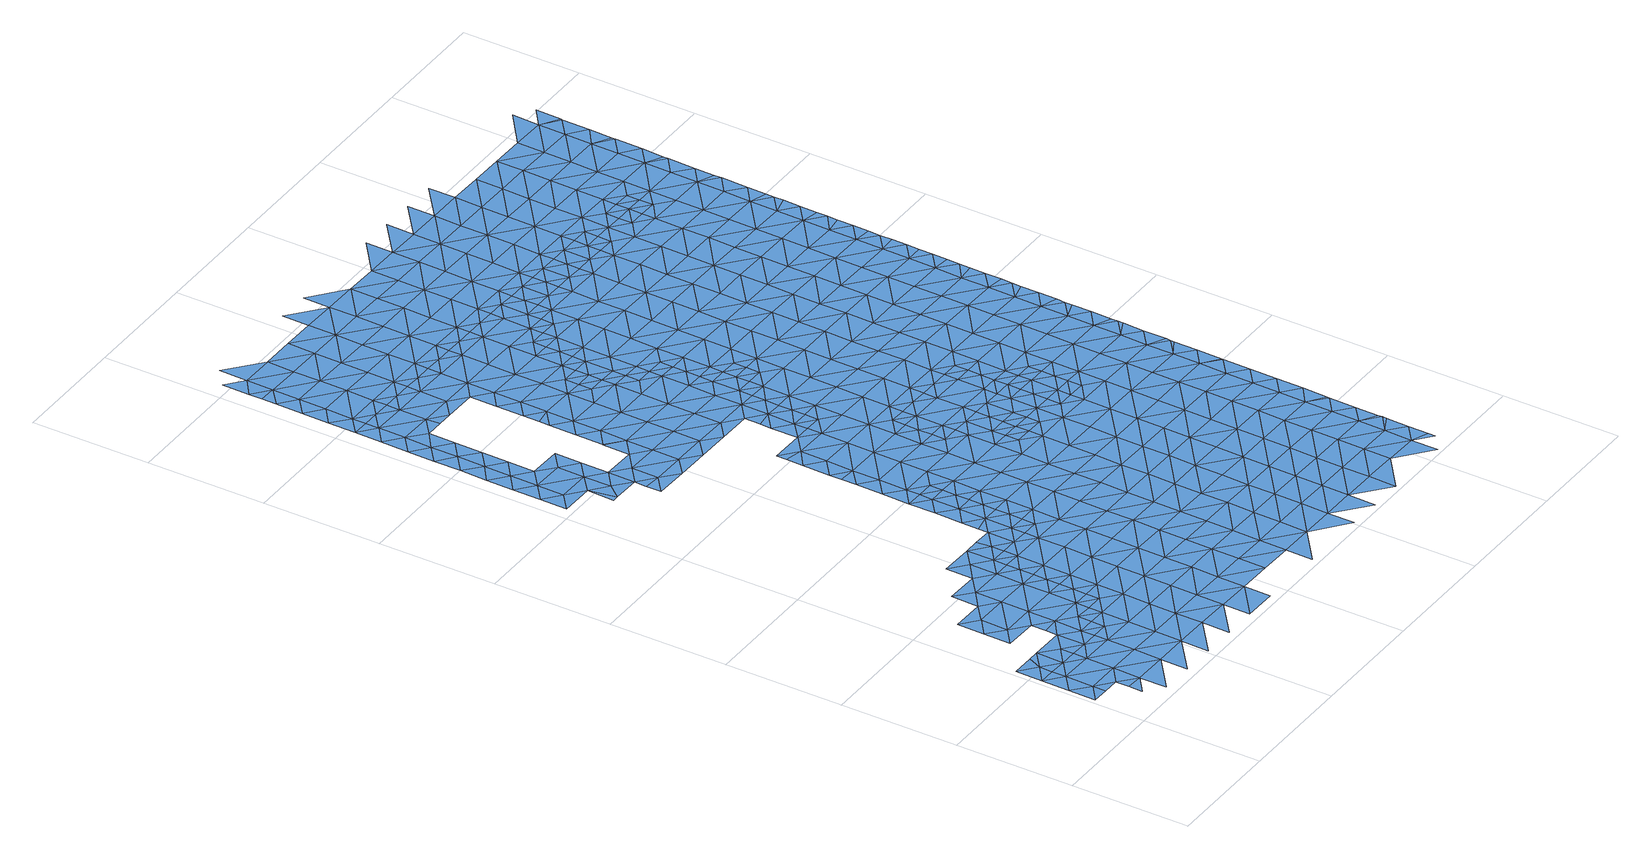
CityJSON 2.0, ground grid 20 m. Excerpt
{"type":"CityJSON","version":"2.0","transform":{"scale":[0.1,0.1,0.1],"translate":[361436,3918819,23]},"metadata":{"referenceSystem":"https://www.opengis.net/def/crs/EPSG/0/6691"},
"CityObjects":{
"waterbody1":{"type":"WaterBody","attributes":{"name":"9","class":"1140","function":"1","WaterBodyRiverFloodingRiskAttribute.description":"5","WaterBodyRiverFloodingRiskAttribute.rankOrg":"2","WaterBodyRiverFloodingRiskAttribute.adminType":"2","WaterBodyRiverFloodingRiskAttribute.scale":"L1"},"geometry":[{"type":"MultiSurface","lod":"1","boundaries":[[[0,1,2]],[[1,0,3]],[[4,5,2]],[[4,2,1]],[[3,6,1]],[[7,5,4]],[[8,4,1]],[[8,1,6]],[[9,10,11]],[[6,9,11]],[[7,4,12]],[[8,6,11]],[[13,4,8]],[[12,4,13]],[[14,15,11]],[[15,8,11]],[[16,12,13]],[[17,13,8]],[[15,17,8]],[[18,16,13]],[[19,13,17]],[[18,13,19]],[[20,21,15]],[[21,17,15]],[[22,18,19]],[[23,19,17]],[[24,22,19]],[[17,21,23]],[[25,19,23]],[[24,19,25]],[[26,23,21]],[[21,27,28]],[[29,24,25]],[[30,24,29]],[[31,30,29]],[[32,31,29]],[[26,21,28]],[[25,23,33]],[[29,34,32]],[[33,23,26]],[[35,36,28]],[[29,25,37]],[[37,25,33]],[[29,37,34]],[[26,28,36]],[[38,39,40]],[[36,41,26]],[[40,34,38]],[[34,37,38]],[[41,42,26]],[[43,44,45]],[[33,26,42]],[[45,39,43]],[[39,38,43]],[[42,46,33]],[[47,38,37]],[[37,33,46]],[[48,44,43]],[[49,44,48]],[[50,49,48]],[[46,47,37]],[[36,51,41]],[[52,43,38]],[[48,53,50]],[[36,54,51]],[[55,50,53]],[[56,55,53]],[[54,57,51]],[[58,56,53]],[[42,59,46]],[[38,47,52]],[[41,51,60]],[[42,41,59]],[[48,43,61]],[[61,43,52]],[[41,60,59]],[[58,53,62]],[[59,63,46]],[[46,64,47]],[[53,48,65]],[[64,52,47]],[[65,48,61]],[[53,65,62]],[[60,51,66]],[[46,63,64]],[[67,61,52]],[[68,62,65]],[[69,67,52]],[[69,52,64]],[[60,66,70]],[[59,60,71]],[[71,60,70]],[[72,73,74]],[[63,59,71]],[[65,61,67]],[[68,65,75]],[[72,74,76]],[[77,70,66]],[[78,79,73]],[[80,65,67]],[[63,71,81]],[[75,65,80]],[[64,63,82]],[[64,83,69]],[[73,72,78]],[[76,84,72]],[[82,63,81]],[[85,86,79]],[[69,83,67]],[[79,78,85]],[[87,75,80]],[[88,75,87]],[[89,90,86]],[[71,70,91]],[[92,81,71]],[[93,94,95]],[[96,88,87]],[[95,94,97]],[[85,89,86]],[[91,70,77]],[[64,82,83]],[[72,98,78]],[[67,99,80]],[[93,100,101]],[[102,90,89]],[[103,96,104]],[[105,98,72]],[[100,93,95]],[[72,84,105]],[[106,82,81]],[[96,87,104]],[[107,103,104]],[[78,98,85]],[[92,71,91]],[[97,108,95]],[[109,110,77]],[[101,111,112]],[[92,106,81]],[[100,111,101]],[[67,83,99]],[[99,113,80]],[[80,114,87]],[[105,84,115]],[[116,102,117]],[[102,89,117]],[[118,107,119]],[[112,111,120]],[[110,91,77]],[[107,104,119]],[[121,118,119]],[[113,114,80]],[[82,122,83]],[[98,123,85]],[[106,122,82]],[[111,124,120]],[[87,125,104]],[[120,124,126]],[[95,127,100]],[[115,128,105]],[[129,121,130]],[[89,85,123]],[[131,117,89]],[[121,119,130]],[[108,129,130]],[[125,119,104]],[[132,127,95]],[[83,133,99]],[[95,108,132]],[[123,131,89]],[[110,134,91]],[[91,135,92]],[[122,133,83]],[[126,136,137]],[[124,136,126]],[[138,98,105]],[[100,139,111]],[[134,135,91]],[[137,136,140]],[[128,138,105]],[[141,142,117]],[[108,130,132]],[[127,139,100]],[[99,143,113]],[[87,114,125]],[[92,144,106]],[[145,114,113]],[[141,117,131]],[[146,138,128]],[[130,119,147]],[[106,144,122]],[[147,119,125]],[[99,133,143]],[[143,145,113]],[[147,148,130]],[[123,98,149]],[[124,111,150]],[[140,136,151]],[[92,135,144]],[[132,130,148]],[[152,127,132]],[[98,138,149]],[[136,124,150]],[[153,154,110]],[[123,155,131]],[[114,156,125]],[[110,157,134]],[[144,158,122]],[[111,139,150]],[[146,159,138]],[[154,157,110]],[[131,155,141]],[[160,147,125]],[[161,139,127]],[[123,149,162]],[[134,163,135]],[[152,132,148]],[[133,122,164]],[[133,165,143]],[[166,136,150]],[[114,145,156]],[[156,160,125]],[[151,136,166]],[[157,163,134]],[[123,162,155]],[[167,148,147]],[[122,158,164]],[[138,168,149]],[[155,169,141]],[[135,170,144]],[[143,171,145]],[[160,167,147]],[[127,152,161]],[[161,172,139]],[[173,151,166]],[[138,159,174]],[[171,156,145]],[[144,170,158]],[[133,164,165]],[[159,175,174]],[[162,149,168]],[[150,139,176]],[[166,177,173]],[[138,174,168]],[[178,160,156]],[[152,179,161]],[[135,163,170]],[[180,181,148]],[[143,165,171]],[[166,150,176]],[[182,183,154]],[[154,184,157]],[[180,148,167]],[[170,185,158]],[[158,186,164]],[[139,172,176]],[[171,178,156]],[[152,148,181]],[[187,177,166]],[[175,188,174]],[[176,187,166]],[[189,162,168]],[[155,190,169]],[[191,192,161]],[[152,181,179]],[[155,162,190]],[[161,179,191]],[[157,193,163]],[[172,161,192]],[[164,194,165]],[[195,196,197]],[[178,198,160]],[[190,162,189]],[[199,176,172]],[[200,201,197]],[[154,183,184]],[[202,199,172]],[[158,185,186]],[[203,174,188]],[[172,192,202]],[[180,167,204]],[[163,205,170]],[[165,206,171]],[[187,207,177]],[[167,160,208]],[[197,196,200]],[[209,179,181]],[[204,210,180]],[[211,177,207]],[[210,212,180]],[[180,212,181]],[[213,201,200]],[[214,203,188]],[[208,160,198]],[[157,184,193]],[[215,211,207]],[[164,186,194]],[[168,174,216]],[[169,190,217]],[[204,167,208]],[[171,218,178]],[[196,219,200]],[[189,168,216]],[[220,176,199]],[[221,190,189]],[[181,222,209]],[[212,222,181]],[[223,215,207]],[[174,203,216]],[[224,215,223]],[[218,198,178]],[[163,193,205]],[[185,225,186]],[[226,224,223]],[[165,194,206]],[[227,228,229]],[[185,170,225]],[[187,230,207]],[[231,204,208]],[[232,220,199]],[[233,200,219]],[[213,200,233]],[[214,234,203]],[[187,176,230]],[[235,236,183]],[[237,238,239]],[[221,189,216]],[[237,226,238]],[[170,205,225]],[[226,223,238]],[[230,176,220]],[[171,206,218]],[[183,240,235]],[[184,183,236]],[[241,223,207]],[[242,208,198]],[[219,228,243]],[[244,245,212]],[[212,245,222]],[[218,246,198]],[[247,231,208]],[[228,227,243]],[[248,233,219]],[[249,216,203]],[[250,251,190]],[[230,241,207]],[[236,252,184]],[[234,249,203]],[[253,239,238]],[[246,242,198]],[[248,219,243]],[[232,254,220]],[[190,221,250]],[[255,256,257]],[[217,190,251]],[[193,184,252]],[[186,225,258]],[[194,186,259]],[[227,260,243]],[[261,238,223]],[[262,222,245]],[[248,263,233]],[[264,217,251]],[[241,265,223]],[[252,266,193]],[[267,253,238]],[[256,268,269]],[[270,233,263]],[[186,258,259]],[[249,271,216]],[[240,272,235]],[[265,261,223]],[[205,193,266]],[[273,270,263]],[[247,208,242]],[[206,194,274]],[[275,230,220]],[[245,244,276]],[[206,277,218]],[[249,234,278]],[[256,255,268]],[[279,220,254]],[[243,280,248]],[[266,281,205]],[[276,282,245]],[[283,284,285]],[[286,287,260]],[[280,243,260]],[[286,269,287]],[[285,273,283]],[[194,259,274]],[[221,216,288]],[[262,245,282]],[[235,289,236]],[[269,268,287]],[[225,205,281]],[[255,290,268]],[[273,263,283]],[[230,275,241]],[[218,291,246]],[[292,279,254]],[[293,294,276]],[[278,295,249]],[[294,247,242]],[[293,247,294]],[[267,238,261]],[[250,221,288]],[[296,263,248]],[[281,297,225]],[[297,259,258]],[[216,271,288]],[[280,298,248]],[[299,251,250]],[[300,284,283]],[[280,260,287]],[[275,220,279]],[[206,274,277]],[[301,265,241]],[[246,291,242]],[[236,302,252]],[[258,225,297]],[[276,303,282]],[[298,296,248]],[[304,294,242]],[[303,276,294]],[[275,301,241]],[[295,305,249]],[[299,306,251]],[[307,283,263]],[[268,308,287]],[[309,267,261]],[[310,250,288]],[[311,267,309]],[[235,272,289]],[[312,300,283]],[[292,313,279]],[[290,311,309]],[[218,277,291]],[[252,314,266]],[[315,308,268]],[[316,304,242]],[[308,280,287]],[[268,290,315]],[[296,307,263]],[[317,282,303]],[[305,318,249]],[[299,250,310]],[[265,319,261]],[[320,321,259]],[[322,288,271]],[[323,324,294]],[[321,277,274]],[[294,324,303]],[[236,289,302]],[[271,249,318]],[[294,304,323]],[[290,309,315]],[[325,319,265]],[[319,309,261]],[[266,326,281]],[[259,297,320]],[[274,259,321]],[[305,295,327]],[[242,291,316]],[[328,317,303]],[[329,279,313]],[[322,310,288]],[[280,330,298]],[[279,331,275]],[[332,289,272]],[[265,301,325]],[[312,283,307]],[[308,330,280]],[[252,302,314]],[[333,303,324]],[[281,334,297]],[[328,303,333]],[[335,304,316]],[[336,329,313]],[[327,337,305]],[[322,271,318]],[[338,299,310]],[[339,302,289]],[[319,340,309]],[[309,341,315]],[[330,342,298]],[[343,344,277]],[[298,345,296]],[[266,314,326]],[[346,347,348]],[[347,312,307]],[[346,312,347]],[[331,279,329]],[[272,349,332]],[[322,338,310]],[[301,275,331]],[[350,316,291]],[[340,341,309]],[[297,351,320]],[[277,321,343]],[[291,277,344]],[[345,307,296]],[[316,352,335]],[[353,314,302]],[[354,318,305]],[[315,355,308]],[[344,350,291]],[[356,348,347]],[[281,326,334]],[[336,357,329]],[[289,332,339]],[[338,358,299]],[[325,301,359]],[[320,360,321]],[[359,301,331]],[[361,328,362]],[[363,364,361]],[[354,322,318]],[[308,355,330]],[[298,342,345]],[[305,337,365]],[[325,366,319]],[[367,326,314]],[[297,334,351]],[[347,368,356]],[[361,362,363]],[[302,339,353]],[[357,369,329]],[[370,339,332]],[[363,371,364]],[[352,316,350]],[[321,372,343]],[[373,325,359]],[[347,307,374]],[[337,375,365]],[[376,332,377]],[[354,305,365]],[[315,341,355]],[[378,371,357]],[[374,307,345]],[[378,364,371]],[[379,334,326]],[[355,380,330]],[[370,332,376]],[[381,368,347]],[[362,382,363]],[[320,351,360]],[[354,383,322]],[[343,372,344]],[[366,325,373]],[[314,353,367]],[[340,319,366]],[[384,353,339]],[[371,369,357]],[[385,386,387]],[[375,388,365]],[[386,352,350]],[[385,352,386]],[[331,329,389]],[[390,339,370]],[[366,391,340]],[[340,392,341]],[[393,351,334]],[[342,330,394]],[[338,395,358]],[[347,374,381]],[[389,329,369]],[[321,360,372]],[[338,322,395]],[[359,331,389]],[[326,367,379]],[[339,390,384]],[[396,371,363]],[[397,367,353]],[[398,382,399]],[[372,400,344]],[[401,397,353]],[[341,392,355]],[[398,387,386]],[[330,380,394]],[[399,387,398]],[[353,384,401]],[[345,402,374]],[[403,360,351]],[[322,383,395]],[[345,342,402]],[[404,386,350]],[[405,368,381]],[[406,365,388]],[[396,369,371]],[[363,382,407]],[[373,359,408]],[[392,340,391]],[[334,379,393]],[[409,379,367]],[[408,359,389]],[[350,344,404]],[[410,366,373]],[[354,365,406]],[[355,411,380]],[[342,394,402]],[[408,412,373]],[[409,367,397]],[[413,372,360]],[[382,398,407]],[[402,414,374]],[[374,415,381]],[[416,405,381]],[[396,363,407]],[[358,395,417]],[[344,400,404]],[[351,393,403]],[[418,389,369]],[[406,388,419]],[[414,415,374]],[[420,421,379]],[[411,355,392]],[[396,422,369]],[[423,394,380]],[[420,379,409]],[[424,358,417]],[[425,400,372]],[[426,427,386]],[[427,407,398]],[[393,379,421]],[[354,406,428]],[[383,354,429]],[[422,418,369]],[[410,373,412]],[[391,366,410]],[[360,403,413]],[[386,404,426]],[[398,386,427]],[[430,392,391]],[[419,431,406]],[[432,380,411]],[[394,423,402]],[[354,428,429]],[[416,381,415]],[[433,404,400]],[[403,393,434]],[[395,383,435]],[[408,389,418]],[[393,421,434]],[[372,413,425]],[[436,391,410]],[[407,437,396]],[[435,383,429]],[[380,432,423]],[[417,395,435]],[[438,414,402]],[[403,439,413]],[[440,416,415]],[[441,406,431]],[[442,437,407]],[[412,408,443]],[[403,434,439]],[[404,444,426]],[[430,391,436]],[[411,392,430]],[[396,437,422]],[[443,408,418]],[[400,425,433]],[[445,410,412]],[[407,427,442]],[[446,432,411]],[[439,447,413]],[[448,402,423]],[[449,450,417]],[[451,415,414]],[[449,417,435]],[[428,406,452]],[[425,413,447]],[[426,453,427]],[[454,446,411]],[[441,431,455]],[[404,433,444]],[[452,406,441]],[[454,411,430]],[[440,415,456]],[[457,423,432]],[[422,458,418]],[[402,448,438]],[[412,443,459]],[[460,425,447]],[[451,456,415]],[[429,461,435]],[[462,425,460]],[[429,428,461]],[[433,425,462]],[[445,412,459]],[[436,410,445]],[[427,463,442]],[[446,457,432]],[[457,448,423]],[[426,444,453]],[[464,430,436]],[[455,465,441]],[[466,444,433]],[[461,428,452]],[[422,437,467]],[[414,438,451]],[[468,433,462]],[[461,469,435]],[[443,418,458]],[[422,467,458]],[[470,436,445]],[[427,453,463]],[[433,468,466]],[[471,438,448]],[[472,444,466]],[[473,456,451]],[[437,442,474]],[[475,467,437]],[[476,444,472]],[[449,435,477]],[[459,443,478]],[[453,444,476]],[[464,436,470]],[[454,430,464]],[[478,443,458]],[[479,471,448]],[[480,445,459]],[[442,463,474]],[[481,482,441]],[[482,461,452]],[[483,446,454]],[[484,463,453]],[[479,448,457]],[[441,465,481]],[[435,469,477]],[[485,481,465]],[[486,453,476]],[[452,441,482]],[[475,437,474]],[[487,459,478]],[[451,438,471]],[[453,486,484]],[[488,454,464]],[[475,489,467]],[[473,451,490]],[[491,449,477]],[[492,469,461]],[[493,463,484]],[[458,467,489]],[[480,459,487]],[[470,445,480]],[[494,463,493]],[[474,463,494]],[[483,454,488]],[[457,446,483]],[[458,495,478]],[[496,464,470]],[[485,497,481]],[[498,479,457]],[[499,451,471]],[[500,461,482]],[[490,451,499]],[[501,474,494]],[[469,502,477]],[[503,487,478]],[[475,474,504]],[[505,470,480]],[[474,501,504]],[[506,457,483]],[[458,489,495]],[[504,507,475]],[[495,503,478]],[[497,508,481]],[[509,471,479]],[[461,500,492]],[[475,510,489]],[[511,490,499]],[[512,490,511]],[[513,480,487]],[[496,470,505]],[[488,464,496]],[[510,475,507]],[[497,512,511]],[[498,457,506]],[[482,481,508]],[[514,483,488]],[[502,469,492]],[[503,513,487]],[[515,495,489]],[[511,508,497]],[[516,515,489]],[[508,517,482]],[[482,518,500]],[[516,489,510]],[[519,505,480]],[[509,479,498]],[[499,471,509]],[[520,488,496]],[[521,477,502]],[[515,522,495]],[[511,499,523]],[[522,524,495]],[[525,508,511]],[[526,496,505]],[[514,488,520]],[[506,483,514]],[[527,525,511]],[[503,495,524]],[[519,480,513]],[[527,511,523]],[[518,482,517]],[[518,528,500]],[[529,499,509]],[[523,499,529]],[[492,500,528]],[[492,530,502]],[[531,503,524]],[[532,520,496]],[[498,506,533]],[[513,503,534]],[[526,505,519]],[[533,506,514]],[[528,530,492]],[[525,535,508]],[[503,531,534]],[[534,536,513]],[[537,523,529]],[[508,538,517]],[[509,498,539]],[[519,513,540]],[[532,496,526]],[[541,514,520]],[[539,498,533]],[[513,536,540]],[[542,526,519]],[[543,535,525]],[[517,544,518]],[[545,519,540]],[[546,541,520]],[[541,533,514]],[[529,509,547]],[[538,508,535]],[[546,520,532]],[[537,529,548]],[[547,509,539]],[[519,545,542]],[[526,549,532]],[[550,526,542]],[[543,551,535]],[[544,517,538]],[[544,552,518]],[[553,539,533]],[[554,529,547]],[[526,550,549]],[[548,529,554]],[[528,518,552]],[[555,556,532]],[[528,557,530]],[[532,549,555]],[[558,553,533]],[[553,547,539]],[[546,532,556]],[[558,533,541]],[[559,560,551]],[[560,548,554]],[[559,548,560]],[[546,561,541]],[[562,561,546]],[[546,556,562]],[[538,535,563]],[[535,551,563]],[[564,554,547]],[[528,552,557]],[[565,566,541]],[[551,560,563]],[[541,561,565]],[[567,564,547]],[[564,560,554]],[[544,538,568]],[[558,541,566]],[[567,547,553]],[[544,569,552]],[[538,563,568]],[[558,570,553]],[[571,570,558]],[[558,566,571]],[[552,572,557]],[[560,573,563]],[[544,568,569]],[[574,575,553]],[[574,553,570]],[[567,553,575]],[[576,560,564]],[[552,569,572]],[[568,563,573]],[[564,567,577]],[[560,576,573]],[[567,575,577]],[[573,578,568]],[[568,579,569]],[[580,576,564]],[[557,572,581]],[[582,564,577]],[[564,582,580]],[[569,583,572]],[[579,568,578]],[[584,576,580]],[[573,576,584]],[[572,585,581]],[[586,578,573]],[[587,573,584]],[[583,569,579]],[[573,587,586]],[[585,572,583]],[[588,578,586]],[[579,578,588]],[[579,589,583]],[[590,579,588]],[[591,581,585]],[[579,590,589]],[[589,592,583]],[[583,592,585]],[[593,594,585]],[[593,585,592]]]}]},
"waterbody2":{"type":"WaterBody","attributes":{"name":"9","class":"1140","function":"1","WaterBodyRiverFloodingRiskAttribute.description":"5","WaterBodyRiverFloodingRiskAttribute.rankOrg":"1","WaterBodyRiverFloodingRiskAttribute.adminType":"2","WaterBodyRiverFloodingRiskAttribute.scale":"L1"},"geometry":[{"type":"MultiSurface","lod":"1","boundaries":[[[595,596,597]],[[598,599,600]],[[600,601,598]],[[598,601,602]],[[601,603,602]],[[604,603,601]],[[44,603,604]],[[598,602,605]],[[606,605,602]],[[606,607,605]],[[606,602,608]],[[608,609,606]],[[610,611,612]],[[611,610,613]],[[610,118,121]],[[16,18,614]],[[612,615,595]],[[596,595,615]],[[616,617,618]],[[617,616,56]],[[118,610,107]],[[107,610,595]],[[595,103,107]],[[595,96,103]],[[595,597,96]],[[88,96,597]],[[97,129,108]],[[129,97,613]],[[97,94,613]],[[88,597,75]],[[613,121,129]],[[94,611,613]],[[612,595,610]],[[619,56,616]],[[618,617,596]],[[620,599,598]],[[68,75,597]],[[605,607,620]],[[605,620,598]],[[616,621,619]],[[7,12,622]],[[622,12,623]],[[624,622,623]],[[622,5,7]],[[596,62,597]],[[617,62,596]],[[58,62,617]],[[55,56,625]],[[619,625,56]],[[626,31,32]],[[627,18,22]],[[22,24,627]],[[30,627,24]],[[30,31,627]],[[628,629,627]],[[31,628,627]],[[626,628,31]],[[601,628,626]],[[628,601,600]],[[628,600,630]],[[629,623,614]],[[629,614,18]],[[613,610,121]],[[631,625,619]],[[608,625,631]],[[62,68,597]],[[603,625,608]],[[625,603,50]],[[49,50,603]],[[40,39,626]],[[34,40,626]],[[32,34,626]],[[614,12,16]],[[629,18,627]],[[614,623,12]],[[629,628,630]],[[604,601,626]],[[39,604,626]],[[604,39,45]],[[45,44,604]],[[49,603,44]],[[56,58,617]],[[50,55,625]],[[602,603,608]],[[631,609,608]],[[621,631,619]],[[622,632,5]],[[624,632,622]]]}]},
"waterbody3":{"type":"WaterBody","attributes":{"name":"9","class":"1140","function":"1","WaterBodyRiverFloodingRiskAttribute.description":"5","WaterBodyRiverFloodingRiskAttribute.rankOrg":"1","WaterBodyRiverFloodingRiskAttribute.adminType":"2","WaterBodyRiverFloodingRiskAttribute.scale":"L1"},"geometry":[{"type":"MultiSurface","lod":"1","boundaries":[[[255,257,633]],[[633,257,239]],[[634,239,257]],[[634,635,239]],[[237,239,635]],[[224,226,636]],[[224,636,215]],[[211,215,637]],[[177,211,637]],[[173,177,637]],[[253,267,633]],[[311,633,267]],[[255,311,290]],[[213,233,638]],[[638,233,270]],[[270,273,638]],[[639,273,285]],[[285,284,639]],[[639,638,273]],[[639,640,638]],[[639,641,640]],[[641,642,640]],[[642,643,640]],[[643,642,644]],[[645,644,642]],[[234,644,645]],[[644,234,214]],[[214,188,644]],[[644,188,646]],[[647,640,643]],[[647,648,640]],[[647,649,648]],[[647,650,649]],[[651,650,647]],[[652,653,654]],[[654,653,655]],[[653,656,655]],[[657,656,658]],[[659,657,658]],[[660,659,651]],[[656,661,655]],[[662,663,664]],[[662,649,663]],[[665,649,662]],[[666,665,662]],[[666,667,665]],[[666,668,667]],[[666,669,668]],[[666,670,669]],[[671,670,666]],[[670,672,669]],[[669,672,673]],[[674,673,672]],[[674,675,673]],[[676,677,678]],[[676,679,677]],[[678,677,680]],[[677,681,680]],[[681,677,682]],[[682,677,683]],[[684,681,682]],[[685,684,682]],[[681,686,680]],[[686,687,680]],[[678,687,688]],[[688,675,678]],[[688,689,675]],[[688,690,689]],[[688,691,690]],[[692,690,691]],[[692,693,690]],[[694,695,693]],[[694,696,695]],[[690,693,695]],[[691,697,692]],[[695,689,690]],[[698,689,695]],[[698,673,689]],[[688,687,691]],[[687,699,691]],[[680,687,678]],[[675,689,673]],[[669,673,700]],[[701,667,668]],[[195,667,701]],[[196,195,701]],[[197,201,665]],[[665,201,648]],[[201,638,648]],[[665,195,197]],[[228,196,701]],[[219,196,228]],[[665,667,195]],[[662,671,666]],[[671,662,664]],[[650,663,649]],[[648,649,665]],[[651,647,643]],[[638,640,648]],[[213,638,201]],[[635,226,237]],[[257,702,634]],[[703,634,702]],[[239,253,633]],[[311,255,633]],[[151,637,704]],[[256,269,702]],[[702,269,705]],[[705,269,286]],[[229,228,701]],[[286,227,705]],[[706,229,701]],[[703,702,705]],[[706,701,668]],[[669,700,668]],[[634,703,707]],[[700,673,698]],[[695,696,698]],[[707,635,634]],[[708,696,694]],[[635,636,226]],[[636,637,215]],[[151,173,637]],[[699,697,691]],[[709,686,681]],[[710,685,683]],[[711,710,683]],[[712,711,683]],[[683,685,682]],[[677,679,683]],[[713,679,676]],[[714,711,712]],[[710,711,715]],[[654,716,652]],[[655,717,654]],[[718,655,661]],[[718,661,719]],[[657,661,656]],[[84,720,721]],[[660,657,659]],[[722,128,721]],[[651,643,660]],[[644,646,643]],[[146,722,159]],[[327,723,337]],[[723,348,337]],[[348,724,337]],[[348,356,724]],[[346,348,725]],[[346,725,312]],[[356,368,724]],[[368,388,724]],[[388,368,726]],[[405,726,368]],[[388,375,724]],[[375,337,724]],[[278,234,645]],[[327,295,723]],[[723,725,348]],[[642,641,645]],[[284,641,639]],[[300,312,725]],[[712,683,679]],[[713,712,679]],[[716,714,652]],[[636,704,637]],[[714,716,711]],[[711,716,715]],[[716,727,715]],[[654,727,716]],[[654,717,727]],[[718,717,655]],[[76,720,84]],[[146,128,722]],[[721,128,115]],[[115,84,721]],[[76,74,720]],[[720,74,719]],[[661,720,719]],[[720,661,657]],[[720,657,721]],[[721,657,660]],[[721,660,722]],[[643,722,660]],[[646,722,643]],[[722,646,159]],[[175,159,646]],[[645,295,278]],[[295,645,723]],[[723,645,725]],[[641,725,645]],[[725,641,284]],[[284,300,725]],[[455,728,465]],[[728,456,465]],[[729,465,456]],[[485,465,729]],[[512,729,490]],[[512,497,729]],[[497,485,729]],[[431,419,726]],[[431,726,416]],[[431,416,728]],[[728,416,440]],[[419,388,726]],[[405,416,726]],[[455,431,728]],[[440,456,728]],[[473,729,456]],[[473,490,729]],[[730,636,708]],[[635,708,636]],[[635,696,708]],[[707,696,635]],[[696,707,698]],[[707,700,698]],[[703,700,707]],[[703,668,700]],[[703,706,668]],[[188,175,646]],[[705,706,703]],[[706,705,229]],[[227,229,705]],[[260,227,286]],[[704,636,730]],[[257,256,702]]]}]},
"waterbody4":{"type":"WaterBody","attributes":{"name":"9","class":"1140","function":"1","WaterBodyRiverFloodingRiskAttribute.description":"5","WaterBodyRiverFloodingRiskAttribute.rankOrg":"1","WaterBodyRiverFloodingRiskAttribute.adminType":"2","WaterBodyRiverFloodingRiskAttribute.scale":"L1"},"geometry":[{"type":"MultiSurface","lod":"1","boundaries":[[[276,244,293]],[[210,231,731]],[[731,212,210]],[[231,247,731]],[[731,293,244]],[[293,731,247]],[[210,204,231]],[[244,212,731]]]}]},
"waterbody5":{"type":"WaterBody","attributes":{"name":"9","class":"1140","function":"1","WaterBodyRiverFloodingRiskAttribute.description":"5","WaterBodyRiverFloodingRiskAttribute.rankOrg":"1","WaterBodyRiverFloodingRiskAttribute.adminType":"2","WaterBodyRiverFloodingRiskAttribute.scale":"L1"},"geometry":[{"type":"MultiSurface","lod":"1","boundaries":[[[336,313,732]],[[254,232,733]],[[734,254,733]],[[313,292,734]],[[191,179,735]],[[732,313,734]],[[202,192,733]],[[361,317,328]],[[734,733,736]],[[179,209,735]],[[222,262,736]],[[734,736,737]],[[378,336,732]],[[737,317,361]],[[361,364,737]],[[292,254,734]],[[732,734,737]],[[364,732,737]],[[364,378,732]],[[378,357,336]],[[192,191,735]],[[192,735,733]],[[733,735,736]],[[222,736,735]],[[209,222,735]],[[262,282,736]],[[736,282,737]],[[282,317,737]],[[232,199,733]],[[733,199,202]]]}]},
"waterbody6":{"type":"WaterBody","attributes":{"name":"9","class":"1140","function":"1","WaterBodyRiverFloodingRiskAttribute.description":"5","WaterBodyRiverFloodingRiskAttribute.rankOrg":"1","WaterBodyRiverFloodingRiskAttribute.adminType":"2","WaterBodyRiverFloodingRiskAttribute.scale":"L1"},"geometry":[{"type":"MultiSurface","lod":"1","boundaries":[[[399,362,738]],[[304,335,739]],[[323,304,739]],[[323,739,324]],[[362,399,382]],[[738,324,739]],[[333,324,738]],[[739,387,738]],[[399,738,387]],[[385,387,739]],[[385,335,352]],[[362,328,738]],[[335,385,739]],[[333,738,328]]]}]},
"waterbody7":{"type":"WaterBody","attributes":{"name":"9","class":"1140","function":"1","WaterBodyRiverFloodingRiskAttribute.description":"5","WaterBodyRiverFloodingRiskAttribute.rankOrg":"1","WaterBodyRiverFloodingRiskAttribute.adminType":"2","WaterBodyRiverFloodingRiskAttribute.scale":"L1"},"geometry":[{"type":"MultiSurface","lod":"1","boundaries":[[[740,548,559]],[[543,525,740]],[[740,523,537]],[[740,525,527]],[[527,523,740]],[[740,559,543]],[[551,543,559]],[[537,548,740]]]}]}
},
"vertices":[
[9,90,1],[37,112,1],[9,136,1],[37,89,1],[38,159,1],[10,182,1],[65,89,1],[38,182,1],[94,112,1],[65,66,1],[65,43,1],[93,65,1],[67,181,1],[95,158,1],[93,19,1],[150,64,1],[95,181,1],[151,111,1],[124,180,1],[152,157,1],[149,18,1],[207,64,1],[152,180,1],[208,110,1],[180,180,1],[208,156,1],[264,109,1],[206,17,1],[264,63,1],[209,202,1],[181,203,1],[181,226,1],[209,225,1],[265,155,1],[238,225,1],[263,16,1],[320,62,1],[266,201,1],[267,248,1],[239,271,1],[238,248,1],[321,108,1],[322,154,1],[267,294,1],[239,317,1],[239,294,1],[323,200,1],[323,247,1],[268,340,1],[240,340,1],[240,364,1],[377,61,1],[324,293,1],[269,386,1],[320,16,1],[240,387,1],[241,410,1],[376,15,1],[269,409,1],[379,153,1],[378,107,1],[325,339,1],[297,409,1],[379,200,1],[380,246,1],[325,385,1],[434,60,1],[381,338,1],[326,408,1],[381,292,1],[435,106,1],[435,153,1],[57,1406,1],[29,1430,1],[29,1384,1],[354,408,1],[57,1383,1],[491,59,1],[58,1453,1],[30,1476,1],[382,384,1],[436,199,1],[437,245,1],[438,291,1],[85,1383,1],[59,1499,1],[31,1522,1],[383,431,1],[355,431,1],[59,1545,1],[31,1546,1],[491,105,1],[492,152,1],[301,640,1],[300,594,1],[329,616,1],[355,454,1],[329,593,1],[115,1452,1],[438,337,1],[330,663,1],[302,686,1],[31,1569,1],[355,477,1],[384,477,1],[114,1406,1],[493,198,1],[356,500,1],[357,593,1],[490,13,1],[547,58,1],[330,709,1],[302,711,1],[439,384,1],[440,430,1],[114,1382,1],[32,1615,1],[60,1591,1],[356,524,1],[384,523,1],[302,732,1],[356,547,1],[494,244,1],[116,1498,1],[331,755,1],[440,476,1],[303,779,1],[386,662,1],[142,1382,1],[357,570,1],[385,569,1],[116,1544,1],[386,616,1],[494,290,1],[548,105,1],[549,151,1],[332,801,1],[304,807,1],[171,1405,1],[387,708,1],[304,825,1],[117,1590,1],[61,1638,1],[495,337,1],[550,197,1],[496,383,1],[171,1382,1],[441,522,1],[442,568,1],[172,1451,1],[388,754,1],[361,824,1],[443,615,1],[604,11,1],[604,57,1],[173,1543,1],[496,429,1],[605,104,1],[550,243,1],[199,1381,1],[497,475,1],[443,661,1],[172,1497,1],[606,150,1],[551,289,1],[552,336,1],[389,800,1],[498,521,1],[228,1450,1],[174,1590,1],[606,196,1],[552,382,1],[444,707,1],[389,824,1],[228,1404,1],[227,1381,1],[445,753,1],[417,823,1],[553,428,1],[471,637,1],[499,568,1],[499,614,1],[660,10,1],[661,57,1],[662,103,1],[607,242,1],[608,289,1],[445,800,1],[256,1380,1],[229,1496,1],[230,1542,1],[472,660,1],[472,684,1],[662,149,1],[609,335,1],[309,1148,1],[337,1148,1],[309,1171,1],[554,474,1],[473,730,1],[338,1171,1],[310,1195,1],[472,707,1],[284,1403,1],[527,544,1],[663,195,1],[609,381,1],[446,846,1],[555,520,1],[500,637,1],[527,567,1],[418,846,1],[527,590,1],[338,1194,1],[284,1380,1],[418,869,1],[285,1449,1],[230,1589,1],[610,427,1],[366,1147,1],[501,752,1],[286,1495,1],[528,636,1],[447,892,1],[418,892,1],[664,241,1],[419,916,1],[393,1101,1],[365,1124,1],[365,1101,1],[502,799,1],[555,544,1],[501,729,1],[366,1194,1],[312,1379,1],[718,56,1],[718,102,1],[419,939,1],[448,938,1],[420,962,1],[717,10,1],[503,845,1],[611,520,1],[394,1124,1],[556,590,1],[556,613,1],[611,473,1],[583,543,1],[394,1170,1],[341,1402,1],[287,1542,1],[287,1588,1],[719,148,1],[448,961,1],[529,729,1],[449,1008,1],[421,1031,1],[420,1008,1],[665,288,1],[665,334,1],[422,1100,1],[504,937,1],[556,636,1],[395,1216,1],[231,1635,1],[504,891,1],[720,194,1],[476,961,1],[449,1031,1],[421,1054,1],[367,1217,1],[342,1448,1],[775,55,1],[367,1240,1],[666,380,1],[559,798,1],[584,589,1],[667,426,1],[341,1379,1],[558,752,1],[450,1123,1],[721,241,1],[585,636,1],[396,1263,1],[368,1286,1],[367,1263,1],[421,1077,1],[450,1077,1],[343,1495,1],[775,101,1],[477,1007,1],[667,473,1],[558,728,1],[584,566,1],[612,566,1],[369,1379,1],[452,1215,1],[721,287,1],[451,1169,1],[344,1587,1],[396,1286,1],[560,844,1],[776,147,1],[613,612,1],[640,542,1],[398,1401,1],[288,1634,1],[453,1262,1],[506,1076,1],[505,984,1],[343,1541,1],[477,984,1],[424,1285,1],[586,728,1],[777,193,1],[506,1030,1],[668,519,1],[613,635,1],[399,1447,1],[561,936,1],[722,333,1],[723,379,1],[399,1494,1],[640,565,1],[641,589,1],[560,890,1],[777,240,1],[398,1378,1],[642,635,1],[615,751,1],[507,1122,1],[616,797,1],[831,54,1],[641,612,1],[778,286,1],[668,542,1],[615,728,1],[426,1378,1],[400,1540,1],[832,100,1],[562,983,1],[562,1029,1],[508,1168,1],[723,425,1],[724,472,1],[509,1215,1],[425,1308,1],[453,1308,1],[425,1331,1],[831,8,1],[725,518,1],[779,332,1],[697,541,1],[833,146,1],[455,1447,1],[563,1075,1],[454,1331,1],[643,727,1],[401,1586,1],[616,843,1],[780,378,1],[642,658,1],[670,634,1],[670,657,1],[642,681,1],[455,1400,1],[618,936,1],[833,193,1],[482,1331,1],[672,750,1],[860,77,1],[671,704,1],[780,425,1],[617,889,1],[509,1261,1],[454,1377,1],[859,42,1],[859,30,1],[643,704,1],[834,239,1],[564,1121,1],[510,1307,1],[698,634,1],[456,1493,1],[861,123,1],[697,565,1],[726,564,1],[698,588,1],[483,1377,1],[672,796,1],[861,115,1],[619,982,1],[619,1028,1],[835,285,1],[565,1168,1],[457,1539,1],[728,703,1],[861,169,1],[726,610,1],[698,611,1],[781,471,1],[861,130,1],[565,1214,1],[836,331,1],[782,517,1],[510,1330,1],[511,1399,1],[727,657,1],[673,842,1],[862,215,1],[675,935,1],[620,1074,1],[674,888,1],[836,377,1],[566,1260,1],[567,1306,1],[539,1330,1],[458,1585,1],[729,795,1],[511,1376,1],[862,219,1],[863,261,1],[728,749,1],[621,1167,1],[458,1631,1],[837,424,1],[782,563,1],[783,609,1],[512,1446,1],[513,1492,1],[676,1027,1],[539,1376,1],[621,1120,1],[838,470,1],[864,308,1],[514,1538,1],[675,981,1],[785,702,1],[623,1259,1],[864,354,1],[567,1329,1],[568,1399,1],[784,656,1],[730,841,1],[838,516,1],[731,934,1],[677,1120,1],[865,400,1],[622,1213,1],[514,1584,1],[515,1631,1],[623,1305,1],[569,1445,1],[839,562,1],[677,1073,1],[568,1375,1],[595,1329,1],[678,1166,1],[786,794,1],[731,888,1],[865,403,1],[570,1491,1],[866,446,1],[840,609,1],[733,1026,1],[596,1375,1],[866,493,1],[785,748,1],[866,486,1],[570,1537,1],[732,980,1],[680,1258,1],[867,500,1],[624,1328,1],[841,655,1],[841,701,1],[867,539,1],[571,1583,1],[787,840,1],[679,1212,1],[788,933,1],[625,1398,1],[626,1444,1],[734,1119,1],[868,585,1],[625,1375,1],[868,575,1],[787,887,1],[733,1072,1],[842,747,1],[652,1328,1],[572,1630,1],[627,1536,1],[868,596,1],[869,631,1],[843,793,1],[789,1025,1],[653,1374,1],[736,1211,1],[680,1304,1],[626,1490,1],[869,664,1],[628,1583,1],[843,840,1],[869,677,1],[789,979,1],[735,1165,1],[870,692,1],[682,1397,1],[736,1257,1],[870,724,1],[681,1351,1],[653,1351,1],[844,886,1],[791,1118,1],[871,770,1],[870,754,1],[682,1443,1],[683,1489,1],[845,932,1],[790,1072,1],[628,1629,1],[871,788,1],[709,1327,1],[871,816,1],[710,1373,1],[846,978,1],[709,1350,1],[684,1535,1],[737,1304,1],[685,1582,1],[872,843,1],[846,1024,1],[792,1164,1],[872,862,1],[738,1396,1],[872,883,1],[737,1327,1],[739,1442,1],[792,1210,1],[873,909,1],[848,1117,1],[874,955,1],[738,1373,1],[740,1488,1],[873,932,1],[847,1071,1],[793,1256,1],[766,1326,1],[874,1001,1],[874,979,1],[766,1372,1],[741,1535,1],[849,1209,1],[794,1303,1],[875,1021,1],[875,1047,1],[741,1581,1],[848,1163,1],[766,1349,1],[794,1349,1],[876,1093,1],[875,1075,1],[795,1395,1],[851,1302,1],[876,1111,1],[876,1140,1],[850,1256,1],[796,1441,1],[797,1488,1],[877,1186,1],[877,1170,1],[797,1534,1],[852,1394,1],[877,1200,1],[878,1232,1],[851,1348,1],[879,1278,1],[853,1440,1],[853,1487,1],[879,1324,1],[798,1580,1],[879,1290,1],[854,1533,1],[880,1371,1],[855,1579,1],[881,1417,2],[880,1379,1],[881,1463,2],[882,1509,2],[881,1469,2],[856,1625,1],[883,1556,2],[883,1559,2],[884,1602,2],
[327,478,1],[298,455,1],[326,432,1],[97,296,1],[68,274,1],[125,273,1],[154,296,1],[154,342,1],[211,341,1],[211,295,1],[98,343,1],[126,365,1],[70,366,1],[155,388,1],[127,412,1],[328,524,1],[300,548,1],[299,501,1],[328,570,1],[96,204,1],[298,472,1],[241,456,1],[269,432,1],[267,456,1],[213,433,1],[69,320,1],[185,457,1],[39,205,1],[68,228,1],[50,228,1],[212,387,1],[210,248,1],[152,203,1],[153,249,1],[124,227,1],[125,248,1],[184,411,1],[11,228,1],
[448,984,1],[391,985,1],[391,939,1],[390,893,1],[389,847,1],[338,1217,1],[339,1263,1],[282,1264,1],[340,1310,1],[283,1311,1],[226,1311,1],[284,1357,1],[340,1356,1],[227,1358,1],[225,1265,1],[282,1218,1],[225,1219,1],[197,1243,1],[197,1289,1],[83,1198,1],[83,1244,1],[55,1222,1],[55,1268,1],[84,1290,1],[113,1313,1],[115,1290,1],[141,1290,1],[169,1312,1],[56,1314,1],[224,1173,1],[196,1196,1],[196,1169,1],[281,1172,1],[223,1127,1],[280,1126,1],[279,1079,1],[223,1080,1],[195,1104,1],[195,1150,1],[194,1058,1],[222,1034,1],[194,1057,1],[193,1011,1],[137,1059,1],[108,1036,1],[136,1012,1],[109,1082,1],[108,990,1],[80,1013,1],[52,1037,1],[52,1083,1],[23,1014,1],[24,1060,1],[89,967,1],[136,966,1],[164,989,1],[221,988,1],[220,942,1],[164,943,1],[192,919,1],[249,918,1],[305,917,1],[277,941,1],[334,940,1],[135,920,1],[278,987,1],[135,946,1],[279,1033,1],[337,1125,1],[392,1031,1],[335,1032,1],[361,870,1],[393,1078,1],[336,1079,1],[335,986,1],[362,916,1],[79,967,1],[24,1107,1],[53,1129,1],[81,1106,1],[138,1105,1],[82,1152,1],[25,1153,1],[54,1175,1],[26,1245,1],[27,1291,1],[28,1338,1],[57,1360,1],[113,1359,1],[170,1359,1],[397,1355,1],[454,1354,1],[396,1309,1],[511,1353,1],[26,1199,1],[567,1352,1],[624,1351,1],[362,889,1],
[555,567,1],
[614,704,1],[501,706,1],[557,705,1],[500,660,1],[557,659,1],[614,658,1],
[670,611,1],[669,565,1],
[738,1350,1]
]}
